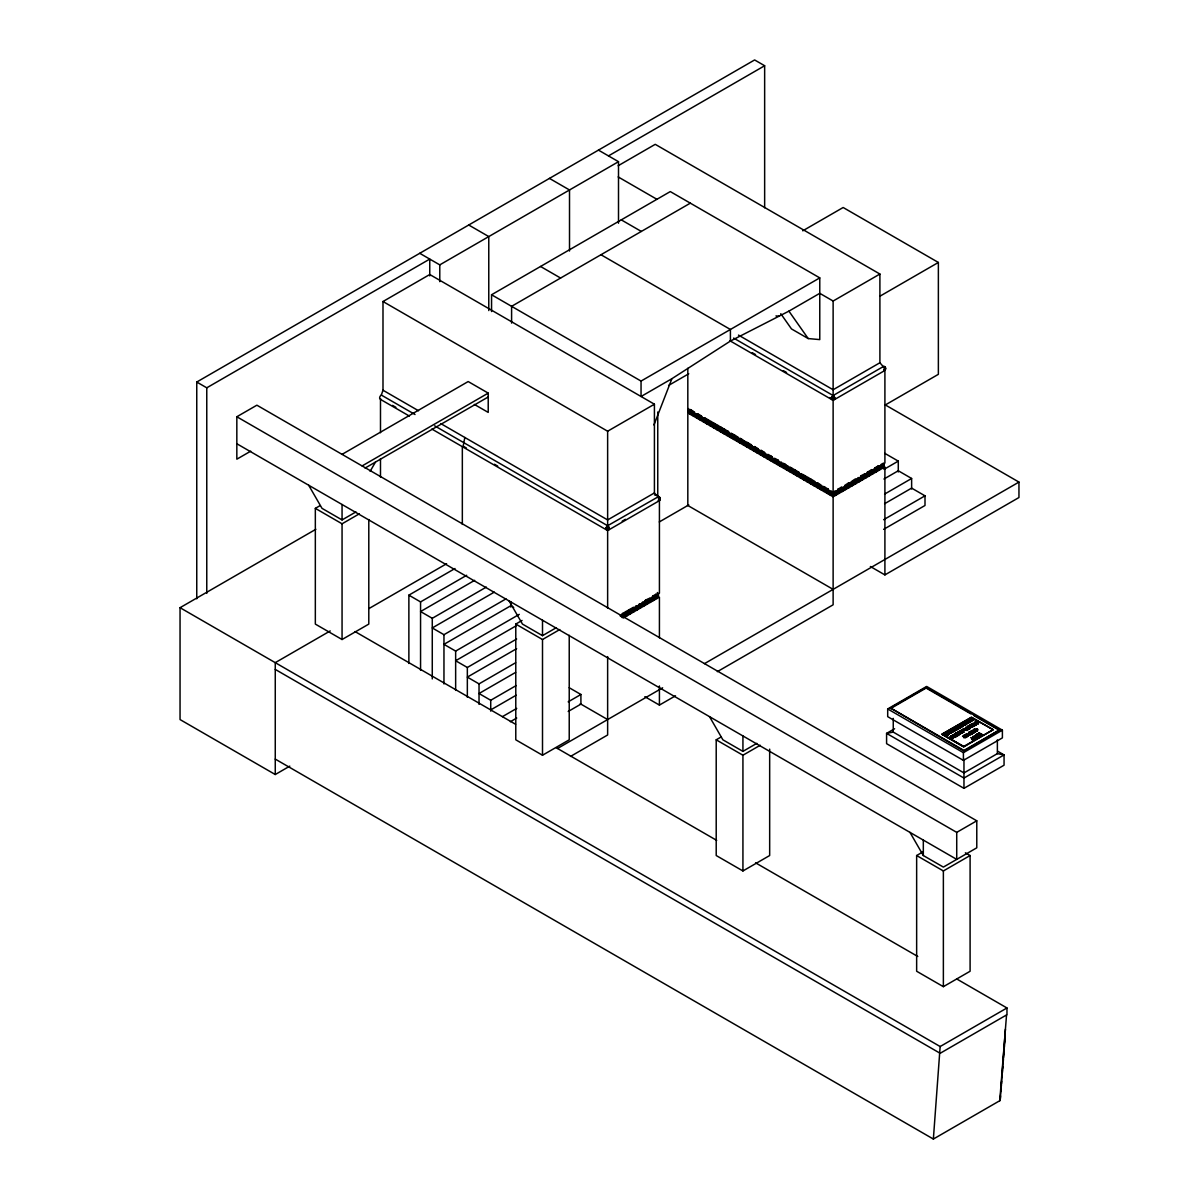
<?xml version="1.0" encoding="UTF-8"?>
<svg xmlns="http://www.w3.org/2000/svg" width="1199" height="1199" viewBox="0 0 1199 1199"><rect width="100%" height="100%" fill="white"/><g stroke="black" fill="none" stroke-linecap="round" stroke-linejoin="round"><path stroke-width="1.5" d="M971.804 730.776L975.192 730.446C974.442 734.447 972.869 728.692 974.247 729.232M954.779 736.935L953.49 736.89C950.357 734.447 956.547 737.895 953.64 736.291M979.703 733.938L977.545 734.043L979.823 734.013L978.549 733.323L979.118 732.739M966.154 723.387L966.004 723.072M275.26 759.102L933.362 1139.05L940.151 1046.532L180.045 607.698L180.045 719.565L275.26 774.524L289.798 766.131M999.756 1100.712L1006.546 1014.954M607.338 529.823L605.975 528.624L607.638 525.732L658.581 496.566L659.795 498.035L658.191 500.837M654.519 494.932C662.627 495.217 658.806 506.473 658.925 496.671M733.608 338.073L833.125 395.535C838.85 400.556 827.385 400.631 833.125 395.535L883.243 366.609C885.551 365.635 885.357 370.491 883.828 370.491M951.991 736.351C951.661 732.769 958.72 738.839 953.265 737.085L953.34 736.141L951.991 736.096L953.34 736.141M956.622 728.303L956.622 728.587A2.428 1.409 0 0 0 957.117 729.502L957.072 729.547A2.308 1.334 0 0 1 956.682 728.617L956.832 728.213A2.428 1.409 0 0 1 958.406 728.497A2.308 1.334 0 0 0 956.862 728.258L956.862 728.527A2.308 1.334 0 0 1 958.376 728.797A2.428 1.409 0 0 0 956.832 728.452L956.832 728.467A2.308 1.334 0 0 0 957.207 729.217L957.192 729.621M968.342 723.042A2.308 1.334 0 0 1 967.833 722.173L967.773 721.858A2.308 1.334 0 0 0 968.342 722.787L968.222 723.117A2.428 1.409 0 0 1 967.728 722.158L967.773 721.858A2.428 1.409 0 0 0 968.267 722.802L968.492 723.102M607.953 529.823L609.317 528.624L607.638 525.732L434.667 425.855M884.847 370.146L885.222 367.374L883.243 366.609L884.847 368.977L883.678 370.656L885.222 369.697L885.222 367.269L883.243 366.609L879.901 362.757L879.901 274.031L655.239 144.33L618.159 165.747M950.462 732.124L950.957 733.218L949.188 733.308L949.188 732.499L950.222 732.994L948.244 732.754L948.904 731.555M964.91 723.911L964.925 723.836A1.529 0.884 0 0 1 966.484 724.121M659.195 500.523L659.525 498.349L654.414 492.939L654.414 404.213L429.752 274.511L382.991 301.519L382.991 390.23L381.312 395.056A2.368 1.364 -60 0 0 379.663 397.693A2.368 1.364 -60 0 0 380.892 399.102M658.776 500.058C657.217 493.568 661.878 497.72 658.776 500.732M658.925 500.388C662.627 498.544 655.313 494.662 659.96 497.885M885.282 369.502L885.282 367.568L883.243 366.609L885.222 368.692L884.083 370.686M973.768 719.985L972.269 719.61C969.466 716.852 975.701 722.218 972.194 719.175L970.8 719.13M977.41 729.112L977.125 730.955L973.588 729.756M977.305 731.06C979.958 726.789 971.295 731.21 977.44 728.977M833.665 399.567C834.744 391.818 829.258 400.481 834.159 399.462C833.44 391.638 832.601 400.886 832.601 399.567M966.964 728.407L967.158 728.168A4.017 2.308 0 0 0 967.668 729.651L967.503 729.966A4.196 2.413 0 0 1 966.964 728.407L966.964 728.153A4.196 2.413 0 0 0 967.503 729.711L967.593 730.071M955.708 728.842L955.723 729.681M955.648 729.801L955.798 728.677M969.946 720.329L970.021 721.678M968.717 728.273L970.426 728.422L967.758 726.459M955.528 729.816L955.723 728.542M967.863 722.173L967.983 721.768A2.428 1.409 0 0 1 969.556 722.068L970.021 720.674M970.141 720.194L969.856 721.124M949.053 737.58L952.561 736.681M965.255 736.606C969.631 735.242 964.82 738.539 965.375 735.272L963.681 735.721L967.188 734.837M973.303 731.96C977.545 730.656 972.959 733.863 973.423 730.626L971.745 731.075L973.768 729.861M974.667 722.787L976.481 722.143L974.742 722.233M659.795 497.765L659.195 498.589M660.035 498.229L659.195 498.859M659.735 499.998L659.735 497.45M884.847 366.924L884.427 367.853M885.282 367.568L884.427 370.206M885.222 369.802L885.521 368.033L883.243 366.609M948.379 732.664L950.852 733.278L948.469 731.81L948.379 732.664L950.222 732.994M950.507 738.389C955.858 737.325 949.608 740.248 950.747 737.13M950.777 738.194L951.242 735.796L951.107 737.145M965.405 736.351L965.63 735.227L963.891 735.347M976.106 723.342C981.996 723.522 973.738 724.825 976.705 721.318M976.391 723.417L976.72 722.098M951.107 736.89L951.362 735.871M965.735 735.302L966.004 734.028L965.51 735.332L963.756 735.422M973.783 730.656L974.053 729.382L977.305 730.805M976.72 722.353L976.84 721.004M979.943 733.728C978.369 735.796 986.312 735.137 978.549 733.069M951.242 735.796L950.882 737.175L949.128 737.265M966.439 724.286L966.499 723.851A1.529 0.884 0 0 0 964.955 723.641L965.15 724.885A1.529 0.884 0 0 1 964.79 724.001L964.79 723.746A1.529 0.884 0 0 0 965.165 724.631L965.27 724.706M964.161 736.935L964.071 737.985L964.341 735.961M975.881 735.721L975.521 737.565M972.809 736.381L975.461 738.299L975.836 736.381M464.837 437.485L463.159 446.163L466.366 448.021M952.231 735.961L955.468 737.07M952.231 736.216L952.471 735.077M653.95 424.971L671.905 378.689L730.416 341.056L788.912 311.14L819.771 293.32M967.953 734.642L968.103 734.657A2.908 1.679 0 0 0 968.447 735.976M607.803 529.853C610.156 521.595 602.453 530.498 608.822 529.703M832.825 399.792L829.903 397.528M370.131 471.342L375.467 462.08M621.007 616.376L622.671 613.483L626.852 615.896L630.194 610.111M623.51 613.963L621.846 616.856L620.168 615.896M622.671 616.376L623.51 614.922L624.769 615.657M623.09 616.616L623.93 615.162M624.349 614.443L626.013 611.55M623.51 616.856L624.349 615.402M626.013 615.402L629.355 609.617L633.537 612.03L636.879 606.244M626.852 614.922L627.691 613.483M629.355 613.483L631.034 610.591M630.194 613.004L631.034 611.55M633.537 608.178L630.194 613.963L626.852 612.03L623.51 617.815L622.671 617.335M633.117 610.831L633.956 609.377M634.361 608.657L636.04 605.765L640.206 608.178L643.548 602.393L646.89 604.326L650.233 598.526M633.537 611.07L634.361 609.617M636.04 609.617L639.382 603.831L643.548 606.244L646.89 600.459M636.879 609.137L637.703 607.698M640.206 604.326L636.879 610.111L632.697 607.698M639.801 606.964L640.626 605.525M641.045 604.806L642.724 601.913M640.206 607.219L641.045 605.765M642.724 605.765L646.066 599.98L650.233 602.393L653.575 596.607M643.548 605.285L644.388 603.831M646.066 603.831L647.73 600.939M646.89 603.352L647.73 601.913M649.813 601.179L650.652 599.74M651.072 599.02L652.736 596.128L656.917 598.526L658.581 595.633L656.078 594.194L652.9 596.023M650.233 601.418L651.072 599.98M653.155 599.26L653.995 597.806M654.414 597.087L656.078 594.194M653.575 599.5L654.414 598.046M656.917 594.674L653.575 600.459L649.393 598.046M656.497 597.327L657.337 595.888M656.917 597.567L657.756 596.128M833.964 494.378L835.643 491.485M835.223 494.138L836.048 492.699M836.467 491.98L838.146 489.087L842.312 491.485L845.655 485.7M835.643 494.378L836.467 492.939M838.97 489.567L835.643 495.352L833.125 493.898L831.462 491.005L827.28 493.418L823.938 487.633L820.611 489.567L817.268 483.782M838.146 492.939L841.488 487.154M838.97 492.459L839.81 491.005M841.488 491.005L843.152 488.113M842.312 490.526L843.152 489.087M845.235 488.353L846.074 486.914M846.494 486.194L848.158 483.302L852.339 485.7L855.681 479.915M845.655 488.593L846.494 487.154M848.997 483.782L845.655 489.567L842.312 487.633L838.97 493.418L834.804 491.005L833.125 493.898L830.622 495.352L827.28 489.567M848.158 487.154L851.5 481.369L855.681 483.782L859.024 477.996L862.366 479.915L865.708 474.13M848.997 486.674L849.836 485.22M852.339 481.848L848.997 487.633L844.83 485.22M851.919 484.501L852.759 483.047M853.178 482.328L854.842 479.435L859.024 481.848L862.366 476.063M852.339 484.741L853.178 483.302M855.262 482.568L856.101 481.129M856.521 480.409L858.184 477.502M855.681 482.807L856.521 481.369M858.184 481.369L861.526 475.583L865.708 477.996L869.05 472.211M859.024 480.889L859.863 479.435M861.946 478.716L862.785 477.262M863.19 476.543L864.869 473.65L869.05 476.063L872.377 470.278M862.366 478.956L863.19 477.502M864.869 477.502L868.211 471.717L872.377 474.13L875.72 468.344L879.062 470.278L882.404 464.493M865.708 477.022L866.532 475.583M868.631 474.864L869.455 473.41M869.875 472.691L871.553 469.798L875.72 472.211L879.062 466.426M869.05 475.104L869.875 473.65M871.973 472.931L872.797 471.477M873.217 470.757L874.895 467.865M872.377 473.17L873.217 471.717M874.895 471.717L878.223 465.931L882.404 468.344L884.083 465.452L881.565 464.013L879.901 466.906M875.72 471.237L876.559 469.798M878.642 469.064L879.481 467.625M879.062 469.319L879.901 467.865M881.565 467.865L884.083 464.493M882.404 467.385L883.243 465.931M658.581 500.882L659.96 499.563M885.521 368.887L884.382 370.026M884.427 370.581L885.447 369.382M1005.197 1037.09L1004.972 1039.848M1004.897 1040.762L1004.687 1043.52M1004.612 1044.449L1004.387 1047.192M1004.028 1051.793L1003.818 1054.55M1003.743 1055.465L1003.518 1058.222M1003.443 1059.137L1003.233 1061.894M1002.874 1066.496L1002.649 1069.253M1002.574 1070.167L1002.364 1072.925M1002.289 1073.839L1002.064 1076.597M1001.705 1081.183L1001.48 1083.941M1001.405 1084.87L1001.195 1087.613M1001.12 1088.542L1000.895 1091.3M1000.536 1095.886L1000.326 1098.644M608.238 529.913C610.306 525.357 605.3 525.971 607.488 529.853M658.581 497.54L658.581 496.566M658.925 498.035L659.36 497.105M884.083 367.344L884.263 366.534M884.682 368.408L884.907 367.568M884.907 369.502L884.682 368.663M196.756 598.811L196.756 382.031L754.621 59.95L764.647 65.735L764.647 207.772M196.756 382.031L206.768 387.817L429.752 259.089L429.752 275.905M608.478 155.9L764.647 65.735M419.74 253.304L439.778 264.874L618.504 161.685L618.504 223.239M250.711 451.169L236.832 459.187L236.832 416.757L256.886 405.187L976.78 820.805L976.78 847.813L943.373 867.102L923.32 855.531L909.966 832.376M491.56 311.545L491.56 294.759L670.286 191.585L819.771 277.883L819.771 339.602L808.201 338.568L791.49 328.931L780.774 313.688M690.324 203.156L511.598 306.33L511.598 323.116M342.06 454.361L468.18 381.552L488.218 393.122L488.218 412.411L474.339 404.408M362.113 465.931L488.218 393.122M365.081 468.075L488.218 396.989M368.797 519.572L368.797 624.094L342.06 639.517L315.337 624.094L315.337 508.361L320.058 505.648M802.745 230.822L843.152 207.502L938.367 262.461L938.367 374.328L885.012 405.127M180.045 607.698L315.832 529.299M308.668 485.22L322.021 508.361L342.06 519.931L355.938 511.928M315.337 508.361L342.06 523.798L359.355 513.816M491.56 294.759L641.045 381.072L819.771 277.883M671.905 378.689L641.045 396.509L641.045 381.072M668.607 385.419L688.766 373.773M382.991 301.519L607.638 431.22L654.414 404.213M820.206 293.575L833.125 301.039L879.901 274.031M880.171 296.063L938.367 262.461M692.827 412.906L691.164 410.013L687.821 411.931L687.821 410.013L688.646 409.518L691.164 413.865M689.065 412.171L690.324 411.452L691.164 412.906L689.905 413.625M694.491 411.931L690.324 414.344L687.821 410.013M692.408 414.105L693.666 413.385L694.491 414.824L693.247 415.543M695.75 416.038L697.009 415.304L697.833 416.757L696.589 417.477M330.22 630.929L275.26 662.657L275.26 774.524M369.007 608.537L446.598 563.74M699.092 417.956L700.351 417.237L701.175 418.691L699.931 419.41M702.434 419.89L703.678 419.17L704.517 420.609L703.273 421.344M700.351 416.278L703.678 422.063L704.517 421.583M705.357 421.089L706.196 420.609M709.523 422.543L707.86 419.65L707.02 420.13L710.363 425.915L713.705 423.981L717.047 429.782L721.228 427.369L724.556 433.154M703.678 422.063L707.86 419.65M705.776 421.823L707.02 421.089L707.86 422.543L706.601 423.262M408.874 663.482L408.874 595.154L455.006 568.521M711.202 421.583L707.02 423.981L703.678 418.196M709.119 423.742L710.363 423.022L711.202 424.476L709.943 425.195M712.461 425.675L713.705 424.956L714.544 426.394L713.285 427.129M715.788 427.608L717.047 426.889L717.886 428.328L716.627 429.047M408.874 595.154L420.564 601.913L466.696 575.28M719.13 429.527L720.389 428.807L721.228 430.261L719.97 430.981M722.472 431.46L723.731 430.741L724.556 432.18L723.312 432.914M725.815 433.394L727.074 432.674L727.898 434.113L726.654 434.832M474.654 580.331L420.564 611.55L432.269 618.309L486.344 587.075M729.157 435.327L730.416 434.593L731.24 436.046L729.996 436.766M734.582 435.072L730.416 437.485L727.074 431.7M732.499 437.245L733.743 436.526L734.582 437.965L733.338 438.699M735.841 439.179L737.085 438.459L737.925 439.898L736.666 440.618M739.183 441.112L740.427 440.378L741.267 441.832L740.008 442.551M654.414 492.939L607.638 519.931L440.767 423.592M879.901 362.757L833.125 389.75L738.464 335.091M742.526 443.031L743.77 442.311L744.609 443.75L743.35 444.484M745.853 444.964L747.112 444.244L747.951 445.683L746.692 446.403M494.303 592.126L432.269 627.946L443.96 634.691L505.993 598.871M752.957 447.617L751.293 444.724L747.112 447.137L743.77 441.352M749.195 446.897L750.454 446.163L751.293 447.617L750.034 448.336M622.191 521.175L625.428 519.317M431.835 429.047L607.638 530.543L659.42 500.657L659.42 593.235L620.587 615.657M729.801 340.696L833.125 400.361L884.907 370.461L884.907 463.039L833.125 492.939L687.821 409.039L687.821 368.303M752.537 448.816L753.796 448.096L754.621 449.55L753.377 450.269M755.88 450.749L757.139 450.03L757.963 451.468L756.719 452.188M759.222 452.682L760.481 451.948L761.305 453.402L760.061 454.121L759.641 452.443M761.305 453.402L760.061 452.188M762.564 454.601L763.808 453.881L764.647 455.335L763.403 456.055M765.906 456.534L767.15 455.815L767.989 457.254L766.731 457.988M659.3 521.94L688.766 504.929M769.248 458.468L770.492 457.733L771.332 459.187L770.073 459.906M772.591 460.386L773.835 459.667L774.674 461.12L773.415 461.84M775.918 462.319L777.177 461.6L778.016 463.039L776.757 463.773M513.682 607.458L510.759 605.765L443.96 644.343L455.65 651.087L519.272 614.353M779.26 464.253L780.519 463.533L781.358 464.972L780.099 465.692M782.602 466.171L783.861 465.452L784.701 466.906L783.442 467.625M788.028 465.931L783.861 468.344L780.519 462.559M569.225 635.29L569.225 739.813L542.503 755.235L515.78 739.813L515.78 624.079L522.06 620.453M785.944 468.105L787.203 467.385L788.028 468.824L786.784 469.558M516.095 625.833L455.65 660.739L467.34 667.483L516.649 639.007M789.287 470.038L790.546 469.319L791.37 470.757L790.126 471.477M792.629 471.971L793.873 471.237L794.712 472.691L793.468 473.41M795.971 473.89L797.215 473.17L798.054 474.609L796.795 475.344M799.313 475.823L800.557 475.104L801.397 476.543L800.138 477.262M804.739 475.583L800.557 477.996L797.215 472.211M802.656 477.757L803.9 477.022L804.739 478.476L803.48 479.195M805.983 479.675L807.242 478.956L808.081 480.409L806.822 481.129M516.649 648.659L467.34 677.12L479.03 683.88L515.615 662.747M811.423 479.435L807.242 481.848L803.9 476.063M509.095 600.939L522.464 624.079L542.503 635.665L556.381 627.647M809.325 481.608L810.584 480.889L811.423 482.328L810.164 483.047M515.78 624.079L542.503 639.517L559.798 629.535M812.667 483.542L813.926 482.807L814.765 484.261L813.507 484.981M816.009 485.46L817.268 484.741L818.093 486.194L816.849 486.914M819.352 487.394L820.611 486.674L821.435 488.113L820.191 488.847M822.694 489.327L823.938 488.593L824.777 490.046L823.533 490.766M826.036 491.245L827.28 490.526L828.119 491.98L826.875 492.699M515.615 672.399L479.03 693.517L490.721 700.276L516.169 685.573M829.378 493.179L830.622 492.459L831.462 493.898L830.203 494.632M622.191 613.753L633.507 607.234M644.822 600.699L648.059 598.826M837.981 489.177L841.218 487.304M846.059 484.501L849.297 482.642M852.534 480.769L855.756 478.911M860.612 476.108L863.85 474.249M867.072 472.376L871.928 469.573M875.165 467.715L878.387 465.841M657.756 595.154L658.581 594.674M622.191 617.62L657.756 597.087L657.756 593.235M688.646 408.559L688.646 412.411L833.125 495.831L883.243 466.906L883.243 463.039M623.825 617.635L659.42 597.087L659.42 637.823M687.821 505.483L687.821 412.906L833.125 496.791L884.907 466.906L884.907 574.906L870.369 566.513M883.963 469.379L898.276 461.12L898.276 471.971M883.963 479.03L898.276 470.757L911.63 478.476L911.63 488.997M490.721 709.913L516.169 695.225M884.592 494.093L911.63 478.476M502.411 716.657L516.724 708.399M884.592 503.73L911.63 488.113L924.999 495.831L924.999 505.483L883.633 529.359M510.369 721.723L516.724 718.036M568.191 701.835L580.916 694.491L580.916 704.128L568.191 711.472M883.633 519.707L924.999 495.831M557.58 748.461L662.642 687.806M704.457 663.661L1018.955 482.088L1018.955 497.525L884.907 574.906M570.499 756.434L607.638 734.987L607.638 656.602M644.852 696.679L659.42 705.087L675.502 695.81M717.332 671.665L833.125 604.806L833.125 496.791M769.668 749.135L769.668 855.531L742.93 870.954L716.208 855.531L716.208 739.813L720.929 737.085M709.523 716.657L722.892 739.813L742.93 751.383L756.809 743.365M716.208 739.813L742.93 755.235L760.226 745.253M887.695 708.954L926.662 686.442L1002.394 730.161L1002.394 737.88L963.411 760.376L887.695 716.657L887.695 708.954L963.411 752.672L1002.394 730.161M890.482 707.98L926.108 687.417L999.606 729.846L963.966 751.054L890.482 707.98L963.966 750.409L999.606 729.846M890.482 708.624L926.108 688.061L970.845 713.885M894.604 728.752L886.586 733.383L886.586 743.665L963.966 788.342L1004.058 765.202L1004.058 754.92L997.613 751.188M942.024 734.163L971.445 717.182L993.162 729.711L971.445 717.437L942.024 734.163L963.741 746.692M945.007 733.803L947.705 735.107L944.138 734.313L947.255 735.107M945.202 733.698L947.705 735.107M946.116 733.174L948.019 734.522L946.116 733.338M946.431 732.979L949.263 734.208L947.555 732.334M949.548 732.289C948.874 729.067 955.243 734.343 949.743 731.33M952.336 731.63L953.49 731.6C949.128 727.628 955.303 733.968 952.471 730.761L951.466 731.18L952.591 730.82M953.79 730.041L954.284 730.895L952.201 729.651L954.134 730.731M952.86 729.277L955.588 730.551M953.984 728.617L954.674 728.422M955.543 727.718L957.716 729.217M959.215 728.452L958.87 727.343L957.042 727.119L958.63 726.939M958.076 726.669L960.189 727.643M959.455 728.063L958.63 725.95L959.05 727.448M960.084 725.11L962.422 726.339M963.127 725.86L961.313 724.825M961.823 724.361L964.521 725.125L962.093 724.091M964.521 725.125L963.097 723.372L965.839 724.631L965.12 723.731L966.949 723.731L965.944 724.031M963.352 723.222L965.839 724.631M964.521 722.802L966.949 723.731M967.338 722.083C960.624 720.749 970.92 725.215 967.128 722.248L965.255 722.248M966.694 721.288L969.167 722.712L967.038 721.258M967.698 720.704L970.201 722.113L969.496 722.383M968.882 720.029L971.04 721.273M969.436 719.7L970.65 720.659L969.556 719.895M970.321 719.19C976.061 722.667 967.188 718.126 971.924 719.28M947.555 732.589L949.158 734.268M949.518 731.21L952.381 732.409L949.518 731.465M951.347 730.416L953.67 731.51M952.86 729.532L955.408 730.386L953.984 728.887M957.042 727.119L958.63 727.193M959.964 726.714L961.433 727.164L958.571 726.444M963.097 723.626L963.816 722.952M964.97 722.532L967.428 722.128M967.953 720.824L969.946 722.263L969.946 720.074M971.25 718.92L973.708 720.089M954.389 728.812L957.102 729.247A2.428 1.409 0 0 1 956.592 728.333M963.097 723.372C967.833 727.463 960.759 722.517 962.063 725.185M970.665 719.475L972.104 719.385M951.421 731.03L952.591 731.075M962.048 725.08L963.022 725.905M960.789 725.665L962.887 724.96M949.293 732.814L949.533 731.945M948.019 734.522C946.371 732.274 950.028 735.661 946.73 734.253M949.263 733.953L946.596 733.039M949.188 733.054L950.957 732.964M953.04 730.701L954.614 730.85L953.939 730.311M960.699 727.343L959.185 727.104L960.699 727.598M963.456 723.327L964.79 724.975L962.138 724.061M973.573 719.685L972.194 719.67L973.363 719.925M946.835 734.163L948.334 734.732L947.39 733.833M953.115 730.791L954.614 730.85M953.445 734.987L957.671 735.796L954.779 735.661M957.012 735.107L958.645 735.017C951.302 729.292 959.035 736.98 958.84 735.122M960.264 734.088C958.66 735.212 955.093 729.606 960.519 733.683M958.316 731.705L962.497 733.009L958.226 732.124M959.5 731.015L962.497 733.009M959.844 730.82C961.838 731.855 960.864 729.157 961.868 731.09M962.123 729.502C960.609 729.996 966.799 733.683 962.108 731.225L959.844 731.075M967.023 730.131L962.647 729.202L967.023 730.401L964.026 728.407L966.424 730.221L964.371 730.056M968.942 728.872L966.079 727.223M968.507 728.467L970.156 728.378L967.653 726.309M972.494 726.969L968.133 726.039L972.494 727.238L969.496 725.245M972.149 725.02L970.321 725.32M972.539 725.23L970.98 724.646L971.565 724.061M971.819 723.911L976.076 725.17L974.337 723.911M973.828 723.911C971.789 724.076 975.386 721.933 974.098 724.031M957.387 732.499L960.549 733.878M970.98 724.646L971.565 724.316C980.842 727.104 965.69 725.695 974.487 725.83M974.667 722.532L976.361 722.338L974.742 722.487M954.539 734.687L954.779 735.916M955.948 736.711C956.292 737.01 956.562 734.133 954.719 734.672C954.839 735.961 959.17 732.859 955.798 734.298M959.065 733.129L957.416 733.353M965.54 728.363L966.409 728.857M967.473 727.598L968.942 727.418L967.308 727.658M955.813 735.901L954.794 734.972L955.783 734.987M978.339 722.248L978.234 723.522L976.391 723.447M960.459 734.178L958.825 733.788M970.336 728.482L968.717 728.093M961.808 732.904L959.245 731.165M971.909 727.059L969.242 725.395L972.494 727.238M953.265 737.085L955.468 736.8M957.671 735.542L956.247 735.676L956.352 736.561M958.915 734.807L955.768 733.174M970.336 728.228L967.278 726.534M962.857 736.201L965.75 737.73L962.527 736.261M966.514 733.833L969.916 735.062M968.672 732.844L971.565 734.118M971.415 732.529L969.317 731.945M971.46 732.049L970.546 731.45M971.445 730.731L971.834 733.968M970.546 731.705L974.562 732.394L971.789 732.499L971.999 733.863M964.251 736.036L964.161 737.205M975.102 730.266L973.783 730.386M975.102 730.536L975.566 732.064M972.854 733.174L971.64 732.154M972.224 733.743L970.591 734.747A2.908 1.679 0 0 0 968.372 734.492L968.252 734.163M972.854 733.428L972.029 732.364L974.562 732.394M970.65 737.625L973.888 739.333M976.855 737.625L974.412 735.961M975.596 734.762L979.973 735.961L976.975 733.968M972.584 736.89L975.791 738.359L974.727 738.539A2.908 1.679 0 0 0 972.509 738.284M976.96 737.43L974.083 736.021M975.776 734.912L977.32 735.886M979.703 733.683L977.874 733.998M975.596 736.396L975.791 735.796M979.763 734.687L981.396 734.388L979.658 734.373M942.474 734.417L963.741 746.437L992.712 729.966M942.024 734.417L963.741 746.947L993.162 729.711M997.373 753.631L963.966 772.92L893.255 732.094L886.586 733.383L963.966 778.061L1004.058 754.92L997.373 753.631L997.373 739.918M965.375 852.804L970.096 855.531L970.096 971.25L943.373 986.672L916.65 971.25L916.65 855.531L922.93 851.889M236.832 416.757L956.727 832.376L976.78 820.805M916.65 855.531L943.373 870.954L970.096 855.531M940.151 1046.532L1006.965 1007.969L1006.965 1014.714L940.151 1053.292L275.26 669.417M1005.421 1029.207L1000.176 1100.472L933.362 1139.05M833.964 396.284L832.301 396.284M834.309 396.779L831.956 396.779M834.579 397.334L831.686 397.334M834.744 397.903L831.521 397.903M834.804 398.428L831.462 398.428M834.744 398.892L831.521 398.892M834.579 399.267L833.125 399.402M608.073 526.046L607.204 526.046M608.478 526.466L606.814 526.466M608.822 526.975L606.454 526.975M609.092 527.53L606.199 527.53M609.257 528.085L606.035 528.085M609.317 528.624L605.975 528.624M609.257 529.089L606.035 529.089M609.092 529.448L607.953 529.988M977.41 729.367L975.132 729.547M968.342 734.402L968.342 734.148A2.908 1.679 0 0 1 970.665 734.447M972.374 738.209L972.509 738.554A2.908 1.679 0 0 1 974.802 738.749M972.479 738.464L972.374 738.479A2.908 1.679 0 0 0 972.584 739.783L972.554 740.248M978.129 722.143L976.6 722.293L976.226 723.671M976.6 722.547L978.174 721.903M607.204 529.943L608.073 529.943M957.596 733.308L958.9 733.293M955.978 734.238L957.282 733.968L955.843 734.507M951.556 730.91L952.471 731.015M960.684 725.59L961.883 724.81M967.923 721.768L967.983 721.768A2.308 1.334 0 0 1 969.526 722.113M972.149 725.275L970.066 724.93M950.792 732.994L949.698 732.199L950.957 733.218M952.83 734.867L954.419 734.882L954.254 734.043M960.954 726.264C960.054 724.825 961.688 728.363 959.994 726.024L958.795 726.309L959.844 726.024M979.973 735.706L977.215 735.946M958.78 726.114L960.024 725.26L962.287 726.519M954.779 736.681L953.49 736.89M956.158 735.497L957.461 735.557M952.471 731.285L953.49 731.345M972.029 732.364L974.173 732.874M970.98 724.391L974.397 726.039M971.819 724.166L974.068 724.316M972.569 720.494L970.576 720.614L972.569 720.749M949.188 733.308L949.278 732.439L948.244 732.754M775.963 315.922L779.26 316.221M957.042 726.864L958.765 727.014M959.02 726.999L960.954 727.193M960.954 727.448L959.02 727.253L959.455 728.318M948.379 732.409L949.188 732.499M953.67 730.206L954.614 731.105M979.133 732.934L982.041 734.507L979.868 734.612M832.106 399.462L832.975 399.672M831.686 399.267L832.541 399.732M606.199 529.448L607.054 529.913M949.368 732.769L950.222 733.248M598.451 150.115L618.504 161.685M618.174 176.927L656.962 199.319M549.457 178.396L569.51 189.982L569.51 251.011M621.277 219.867L641.33 231.437M884.892 404.692L1018.955 482.088M600.969 254.743L730.416 329.485L730.416 341.056M752.298 352.731L755.535 354.589M783.367 370.671L786.574 372.514M884.907 453.402L898.276 461.12M468.734 225.007L488.772 236.578L488.772 310.571M540.554 266.478L560.592 278.048M883.663 466.171L882.404 465.452L881.565 466.906L882.824 467.625M880.321 468.105L879.062 467.385L878.223 468.824L879.481 469.558M876.979 470.038L875.72 469.319L874.895 470.757L876.139 471.477M873.636 471.971L872.377 471.237L871.553 472.691L872.797 473.41M870.294 473.89L869.05 473.17L868.211 474.609L869.455 475.344M866.952 475.823L865.708 475.104L864.869 476.543L866.113 477.262M863.61 477.757L862.366 477.022L861.526 478.476L862.785 479.195M860.268 479.675L859.024 478.956L858.184 480.409L859.443 481.129M856.94 481.608L855.681 480.889L854.842 482.328L856.101 483.047M853.598 483.542L852.339 482.807L851.5 484.261L852.759 484.981M850.256 485.46L848.997 484.741L848.158 486.194L849.417 486.914M846.914 487.394L845.655 486.674L844.83 488.113L846.074 488.847M843.571 489.327L842.312 488.593L841.488 490.046L842.732 490.766M840.229 491.245L838.97 490.526L838.146 491.98L839.39 492.699M836.887 493.179L835.643 492.459L834.804 493.898L836.048 494.632M690.264 409.488L693.472 411.347M698.283 414.12L701.49 415.978M704.712 417.822L728.782 431.73M731.99 433.588L736.815 436.361M740.023 438.22L743.23 440.078M746.437 441.921L751.263 444.709M754.471 446.553L757.678 448.411M760.885 450.269L764.108 452.113M768.919 454.901L772.126 456.759M775.333 458.603L778.556 460.461M783.367 463.249L786.574 465.092M789.781 466.951L799.418 472.511M802.626 474.369L813.866 480.859M817.074 482.702L820.296 484.561M823.503 486.419L828.314 489.192M687.462 505.274L833.125 589.368M974.038 715.728L999.606 730.491M968.657 720.149L971.13 721.573M972.824 723.327L976.076 725.17M972.104 725.71C975.971 726.099 970.92 725.98 972.119 724.855M974.427 729.142L977.14 731.15M963.591 723.087L966.079 724.496M382.991 390.23L418.541 410.762M960.999 724.571L963.202 725.905M965.794 727.388L969.077 729.202M976.705 734.118L979.973 735.961M966.559 728.917L965.465 728.348L966.409 729.112M959.74 725.305L962.347 726.639M963.756 728.557L967.023 730.401M958.391 726.084L958.9 727.193L958.571 726.174M957.731 726.459L960.189 727.898M381.312 395.056L415.019 414.509M958.99 728.587L956.487 727.179L958.735 728.737M960.849 730.236L964.101 732.079M954.434 728.363L956.907 729.786M392.553 405.397L395.865 407.315M494.483 464.253L497.72 466.111M409.369 416.068L380.488 399.402L380.488 432.719M948.484 732.244L949.278 732.694M944.842 733.908L947.255 735.362M658.176 596.368L656.917 595.633L656.078 597.087L657.337 597.806M654.834 598.286L653.575 597.567L652.736 599.02L653.995 599.74M651.492 600.219L650.233 599.5L649.393 600.939L650.652 601.673M648.149 602.153L646.89 601.418L646.066 602.872L647.31 603.592M644.807 604.071L643.548 603.352L642.724 604.806L643.968 605.525M641.465 606.005L640.206 605.285L639.382 606.724L640.626 607.458M638.123 607.938L636.879 607.219L636.04 608.657L637.283 609.377M634.781 609.856L633.537 609.137L632.697 610.591L633.956 611.31M631.438 611.79L630.194 611.07L629.355 612.509L630.614 613.244M628.111 613.723L626.852 613.004L626.013 614.443L627.272 615.162M236.832 443.75L956.727 859.383L956.727 832.376M569.225 687.731L580.916 694.491M580.196 703.708L607.638 719.565M355.039 631.573L515.585 724.271M556.126 747.681L716.687 840.364M755.61 862.845L917.775 956.472M956.697 978.939L1006.965 1007.969M884.083 366.384L885.012 366.984M884.847 368.108L885.521 369.037M659.36 498.289L660.035 499.219M965.015 724.316L965.27 724.96M963.292 723.417L964.521 724.87M954.194 728.677L955.408 730.131M950.882 730.596L952.096 732.034M952.096 732.289L950.942 730.386L952.381 732.409M947.75 732.394L948.979 734.103M954.359 728.587L955.693 730.491M884.682 366.699L885.447 367.703M788.912 311.14L808.201 338.568M830.622 491.485L832.301 494.378M829.798 491.98L828.119 489.087L823.938 491.485L820.611 485.7M830.203 492.699L831.042 494.138M829.798 492.939L830.622 494.378M824.777 487.154L828.119 492.939M826.456 491.005L827.28 492.459M823.114 488.113L821.435 485.22L817.268 487.633L813.926 481.848M823.533 488.847L824.357 490.286M823.114 489.087L823.938 490.526M819.771 486.194L818.093 483.302L813.926 485.7L810.584 479.915M820.191 486.914L821.015 488.353M819.771 487.154L820.611 488.593M818.093 487.154L814.765 481.369L810.584 483.782L807.242 477.996L803.9 479.915L800.557 474.13M816.429 485.22L817.268 486.674M813.507 483.047L814.346 484.501M813.087 483.302L813.926 484.741M808.081 477.502L809.745 480.409M810.164 481.129L811.004 482.568M809.745 481.369L810.584 482.807M806.822 479.195L807.661 480.649M806.402 479.435L807.242 480.889M803.06 476.543L801.397 473.65L797.215 476.063L793.873 470.278M803.48 477.262L804.319 478.716M803.06 477.502L803.9 478.956M801.397 477.502L798.054 471.717L793.873 474.13L790.546 468.344L787.203 470.278L783.861 464.493M799.733 475.583L800.557 477.022M796.391 472.691L794.712 469.798L790.546 472.211L787.203 466.426M796.795 473.41L797.635 474.864M796.391 473.65L797.215 475.104M791.37 467.865L794.712 473.65M793.049 471.717L793.873 473.17M789.706 468.824L791.37 471.717M789.706 469.798L790.546 471.237M786.364 466.906L784.701 464.013L780.519 466.426L777.177 460.626M786.784 467.625L787.623 469.064M786.364 467.865L787.203 469.319M784.701 467.865L781.358 462.08L777.177 464.493L773.835 458.707L770.492 460.626L767.15 454.841M783.022 465.931L783.861 467.385M779.68 463.039L778.016 460.146L773.835 462.559L770.492 456.774M780.099 463.773L780.939 465.212M779.68 464.013L780.519 465.452M774.674 458.228L776.338 461.12M776.757 461.84L777.596 463.279M776.338 462.08L777.177 463.533M774.674 462.08L771.332 456.294L767.15 458.707L763.808 452.922M772.995 460.146L773.835 461.6M769.668 457.254L767.989 454.361L763.808 456.774L760.481 450.989M770.073 457.988L770.912 459.427M769.668 458.228L770.492 459.667M767.989 458.228L764.647 452.443L760.481 454.841L757.139 449.055L753.796 450.989L750.454 445.204M766.326 456.294L767.15 457.733M762.984 453.402L761.305 450.509L757.139 452.922L753.796 447.137M763.403 454.121L764.228 455.575M762.984 454.361L763.808 455.815M757.963 448.576L759.641 451.468M757.963 452.443L754.621 446.657L750.454 449.055L747.112 443.27M756.299 450.509L757.139 451.948M753.377 448.336L754.216 449.79M752.957 448.576L753.796 450.03M751.293 448.576L747.951 442.791L743.77 445.204L740.427 439.419M749.615 446.657L750.454 448.096M746.273 443.75L744.609 440.857L740.427 443.27L737.085 437.485M746.692 444.484L747.532 445.923M746.273 444.724L747.112 446.163M742.93 441.832L741.267 438.939L737.085 441.352L733.743 435.567M743.35 442.551L744.189 444.005M742.93 442.791L743.77 444.244M741.267 442.791L737.925 437.006L733.743 439.419L730.416 433.633L727.074 435.567L723.731 429.782M739.588 440.857L740.427 442.311M736.666 438.699L737.505 440.138M736.261 438.939L737.085 440.378M731.24 433.154L732.919 436.046M733.338 436.766L734.163 438.22M732.919 437.006L733.743 438.459M729.577 434.113L727.898 431.22L723.731 433.633L720.389 427.848M729.996 434.832L730.82 436.286M729.577 435.072L730.416 436.526M726.234 432.18L724.556 429.287L720.389 431.7L717.047 425.915M726.654 432.914L727.493 434.353M726.234 433.154L727.074 434.593M722.892 431.22L723.731 432.674M721.228 431.22L717.886 425.435L713.705 427.848L710.363 422.063M719.55 429.287L720.389 430.741M714.544 423.502L716.208 426.394M716.627 427.129L717.467 428.568M716.208 427.369L717.047 428.807M713.285 425.195L714.124 426.634M712.865 425.435L713.705 426.889M709.943 423.262L710.782 424.716M709.523 423.502L710.363 424.956M707.86 423.502L704.517 417.717L700.351 420.13L697.009 414.344L693.666 416.278L690.324 410.493M706.196 421.583L707.02 423.022M702.854 418.691L701.175 415.798L697.009 418.196L693.666 412.411M703.273 419.41L704.098 420.849M702.854 419.65L703.678 421.089M697.833 413.865L701.175 419.65M699.512 417.717L700.351 419.17M696.169 414.824L697.833 417.717M696.169 415.798L697.009 417.237M693.247 413.625L694.086 415.064M692.827 413.865L693.666 415.304M689.485 411.931L690.324 413.385M657.337 592.501L658.176 593.955M961.073 725.92L961.433 727.164M962.018 725.35L962.422 726.609M885.222 367.269L885.596 368.543M961.943 729.606L962.138 730.94M1004.957 1033.988L1005.272 1036.176M978.339 721.993L978.489 723.776M967.368 734.927L967.518 736.711M952.74 736.786L952.89 738.554M952.516 736.935L952.635 738.314L950.627 738.449M949.653 731.285L949.728 732.304M954.689 733.908L954.719 734.927M959.889 725.38L959.889 726.159M973.558 730.431L971.954 730.701M973.363 733.084L970.036 731.795M972.104 719.13L972.194 719.925M972.074 738.434L972.224 738.704A2.908 1.679 0 0 0 972.584 740.038M971.445 734.058L968.567 732.394M971.07 731.195L971.46 732.304L968.942 732.424M968.252 736.096L968.312 735.766A2.908 1.679 0 0 1 968.103 734.402M967.053 734.912L967.263 736.471L965.405 736.381M963.966 759.207L963.966 788.342M963.411 752.672L963.411 760.376M950.717 733.353L948.319 731.9M943.373 870.954L943.373 986.672M923.32 840.094L923.32 855.531M893.255 718.381L893.255 732.094M833.125 301.039L833.125 399.822M833.125 400.361L833.125 495.831M742.93 735.946L742.93 751.383M742.93 755.235L742.93 870.954M659.42 685.963L659.42 705.087M657.756 412.006L657.756 496.971M607.638 431.22L607.638 530.003M607.638 530.543L607.638 608.313M542.503 620.228L542.503 635.665M542.503 639.517L542.503 755.235M510.759 601.598L510.759 607.069M490.721 700.276L490.721 711.127M479.03 683.88L479.03 704.368M467.34 667.483L467.34 697.338M462.334 446.642L462.334 524.413M455.65 651.087L455.65 690.399M443.96 634.691L443.96 683.955M439.778 264.874L439.778 281.66M432.269 618.309L432.269 678.919M420.564 601.913L420.564 670.331M380.488 458.647L380.488 477.157M342.06 504.509L342.06 519.931M342.06 523.798L342.06 639.517M206.768 387.817L206.768 593.385M967.668 729.921A4.017 2.308 0 0 1 967.158 728.422"/></g></svg>
